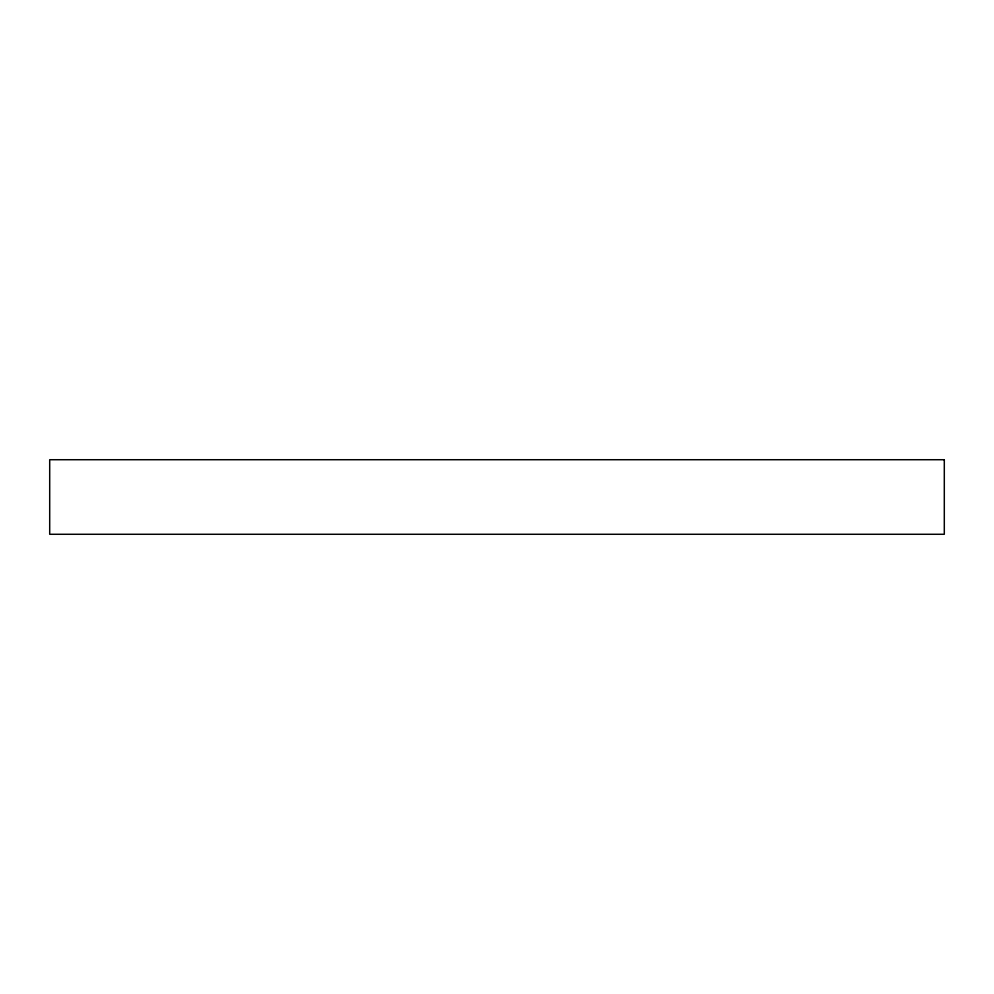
<?xml version="1.0" encoding="UTF-8"?>
<svg xmlns="http://www.w3.org/2000/svg" width="994" height="994" viewBox="0 0 994 994"><rect width="100%" height="100%" fill="white"/><g stroke="black" fill="none" stroke-linecap="round" stroke-linejoin="round"><path stroke-width="1.49" d="M944.3 459.725L49.7 459.725L49.7 534.275L944.3 534.275L944.3 459.725"/></g></svg>
